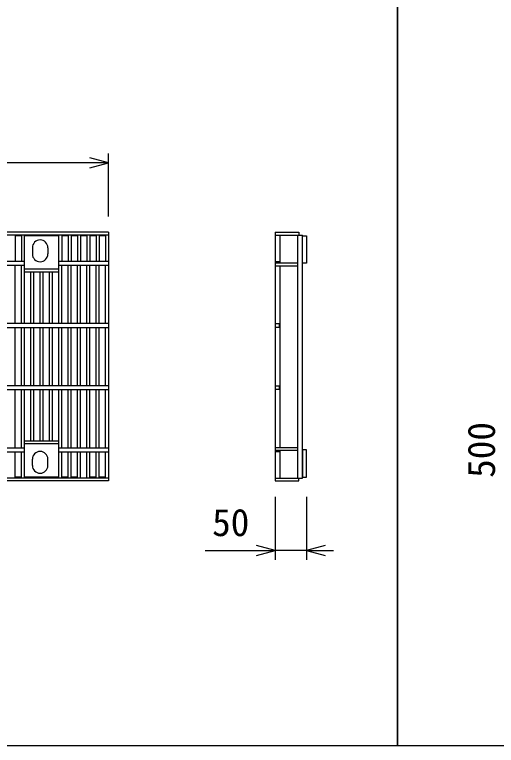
# Model space of a CAD drawing. Units: millimetres, scale not verified. Extents: x -25200 to 25200, y -8910 to 8910.
# Drawn here: x -13778 to -13003, y 1083 to 2258 of the extents above; entities that cross this region are included whole.
import ezdxf
from ezdxf.enums import TextEntityAlignment as Align

# ---------------------------------------------------------------- set-up
doc = ezdxf.new("R2010")
doc.units = ezdxf.units.MM
doc.header["$LTSCALE"] = 30
for name, color, linetype, lineweight in [('0-0_DIM', 7, 'Continuous', 25), ('0-2_HATCH', 6, 'Continuous', 25), ('0-7_TXT', 7, 'Continuous', 25)]:
    doc.layers.add(name, color=color, linetype=linetype, lineweight=lineweight)
doc.styles.add('ＭＳ ゴシック', font='')
doc.styles.get('ＭＳ ゴシック').set_extended_font_data('MS Gothic')

msp = doc.modelspace()

# ---------------------------------------------------------------- linework, layer by layer
at = {"layer": '0-0_DIM'}
for p, q in [((-13627.21, 1933.09), (-13627.21, 2034.68)), ((-13627.21, 2019.68), (-14622.21, 2019.68)), ((-13358.87, 1482.64), (-13358.87, 1381.06)), ((-13308.87, 1482.64), (-13308.87, 1381.06)), ((-13471.48, 1396.06), (-13358.87, 1396.06)), ((-13308.87, 1396.06), (-13358.87, 1396.06)), ((-13308.87, 1396.06), (-13265.4, 1396.06))]:
    msp.add_line(p, q, dxfattribs=at)
for points in [[(-13657.21, 2011.64), (-13627.21, 2019.68), (-13657.21, 2027.71)], [(-13388.87, 1388.02), (-13358.87, 1396.06), (-13388.87, 1404.09)], [(-13278.87, 1404.09), (-13308.87, 1396.06), (-13278.87, 1388.02)]]:
    msp.add_lwpolyline(points, dxfattribs=at)
at = {"layer": '0-2_HATCH'}
for p, q in [((-13627.21, 1907.87), (-14622.21, 1907.87)), ((-13627.21, 1907.87), (-13627.21, 1507.87)), ((-13358.87, 1907.87), (-13358.87, 1507.87)), ((-13627.21, 1903.37), (-14622.21, 1903.37)), ((-13777.21, 1903.37), (-13777.21, 1860.87)), ((-13767.21, 1901.87), (-13777.21, 1901.87)), ((-13767.21, 1903.37), (-13767.21, 1860.87)), ((-13762.21, 1760.87), (-13762.21, 1903.37)), ((-13707.21, 1901.87), (-13762.21, 1901.87)), ((-13707.21, 1760.87), (-13707.21, 1903.37)), ((-13702.21, 1903.37), (-13702.21, 1860.87)), ((-13692.21, 1901.87), (-13702.21, 1901.87)), ((-13692.21, 1903.37), (-13692.21, 1860.87)), ((-13687.21, 1903.37), (-13687.21, 1860.87)), ((-13677.21, 1901.87), (-13687.21, 1901.87)), ((-13677.21, 1903.37), (-13677.21, 1860.87)), ((-13672.21, 1903.37), (-13672.21, 1860.87)), ((-13662.21, 1901.87), (-13672.21, 1901.87)), ((-13662.21, 1903.37), (-13662.21, 1860.87)), ((-13657.21, 1903.37), (-13657.21, 1860.87)), ((-13647.21, 1901.87), (-13657.21, 1901.87)), ((-13647.21, 1903.37), (-13647.21, 1860.87)), ((-13642.21, 1903.37), (-13642.21, 1860.87)), ((-13632.21, 1901.87), (-13642.21, 1901.87)), ((-13632.21, 1903.37), (-13632.21, 1860.87)), ((-13358.87, 1903.37), (-13314.87, 1903.37)), ((-13350.87, 1858.37), (-13350.87, 1903.37)), ((-13322.87, 1512.37), (-13322.87, 1903.37)), ((-13314.87, 1512.37), (-13314.87, 1903.37)), ((-13749.71, 1882.87), (-13749.71, 1872.87)), ((-13724.71, 1882.87), (-13724.71, 1872.87)), ((-13762.21, 1860.87), (-14487.21, 1860.87)), ((-13627.21, 1860.87), (-13707.21, 1860.87)), ((-13358.87, 1858.37), (-13322.87, 1858.37)), ((-14487.21, 1854.87), (-13762.21, 1854.87)), ((-13777.21, 1760.87), (-13777.21, 1854.87)), ((-13767.21, 1760.87), (-13767.21, 1854.87)), ((-13707.21, 1848.37), (-13762.21, 1848.37)), ((-13707.21, 1854.87), (-13627.21, 1854.87)), ((-13702.21, 1760.87), (-13702.21, 1854.87)), ((-13692.21, 1760.87), (-13692.21, 1854.87)), ((-13687.21, 1760.87), (-13687.21, 1854.87)), ((-13677.21, 1760.87), (-13677.21, 1854.87)), ((-13672.21, 1760.87), (-13672.21, 1854.87)), ((-13662.21, 1760.87), (-13662.21, 1854.87)), ((-13657.21, 1760.87), (-13657.21, 1854.87)), ((-13647.21, 1760.87), (-13647.21, 1854.87)), ((-13642.21, 1760.87), (-13642.21, 1854.87)), ((-13632.21, 1760.87), (-13632.21, 1854.87)), ((-13358.87, 1853.87), (-13322.87, 1853.87)), ((-13350.87, 1561.87), (-13350.87, 1853.87)), ((-13707.21, 1843.87), (-13762.21, 1843.87)), ((-13752.21, 1760.87), (-13752.21, 1843.87)), ((-13747.21, 1760.87), (-13747.21, 1843.87)), ((-13737.21, 1760.87), (-13737.21, 1843.87)), ((-13732.21, 1760.87), (-13732.21, 1843.87)), ((-13722.21, 1760.87), (-13722.21, 1843.87)), ((-13717.21, 1760.87), (-13717.21, 1843.87)), ((-13627.21, 1760.87), (-14622.21, 1760.87)), ((-14622.21, 1754.87), (-13627.21, 1754.87)), ((-13777.21, 1660.87), (-13777.21, 1754.87)), ((-13767.21, 1660.87), (-13767.21, 1754.87)), ((-13762.21, 1660.87), (-13762.21, 1754.87)), ((-13752.21, 1660.87), (-13752.21, 1754.87)), ((-13747.21, 1660.87), (-13747.21, 1754.87)), ((-13737.21, 1660.87), (-13737.21, 1754.87)), ((-13732.21, 1660.87), (-13732.21, 1754.87)), ((-13722.21, 1660.87), (-13722.21, 1754.87)), ((-13717.21, 1660.87), (-13717.21, 1754.87)), ((-13707.21, 1660.87), (-13707.21, 1754.87)), ((-13702.21, 1660.87), (-13702.21, 1754.87)), ((-13692.21, 1660.87), (-13692.21, 1754.87)), ((-13687.21, 1660.87), (-13687.21, 1754.87)), ((-13677.21, 1660.87), (-13677.21, 1754.87)), ((-13672.21, 1660.87), (-13672.21, 1754.87)), ((-13662.21, 1660.87), (-13662.21, 1754.87)), ((-13657.21, 1660.87), (-13657.21, 1754.87)), ((-13647.21, 1660.87), (-13647.21, 1754.87)), ((-13642.21, 1660.87), (-13642.21, 1754.87)), ((-13632.21, 1660.87), (-13632.21, 1754.87)), ((-13627.21, 1660.87), (-14622.21, 1660.87)), ((-14622.21, 1654.87), (-13627.21, 1654.87)), ((-13777.21, 1560.87), (-13777.21, 1654.87)), ((-13767.21, 1560.87), (-13767.21, 1654.87)), ((-13762.21, 1512.37), (-13762.21, 1654.87)), ((-13752.21, 1571.87), (-13752.21, 1654.87)), ((-13747.21, 1571.87), (-13747.21, 1654.87)), ((-13737.21, 1571.87), (-13737.21, 1654.87)), ((-13732.21, 1571.87), (-13732.21, 1654.87)), ((-13722.21, 1571.87), (-13722.21, 1654.87)), ((-13717.21, 1571.87), (-13717.21, 1654.87)), ((-13707.21, 1512.37), (-13707.21, 1654.87)), ((-13702.21, 1560.87), (-13702.21, 1654.87)), ((-13692.21, 1560.87), (-13692.21, 1654.87)), ((-13687.21, 1560.87), (-13687.21, 1654.87)), ((-13677.21, 1560.87), (-13677.21, 1654.87)), ((-13672.21, 1560.87), (-13672.21, 1654.87)), ((-13662.21, 1560.87), (-13662.21, 1654.87)), ((-13657.21, 1560.87), (-13657.21, 1654.87)), ((-13647.21, 1560.87), (-13647.21, 1654.87)), ((-13642.21, 1560.87), (-13642.21, 1654.87)), ((-13632.21, 1560.87), (-13632.21, 1654.87)), ((-13707.21, 1571.87), (-13762.21, 1571.87)), ((-13707.21, 1567.37), (-13762.21, 1567.37)), ((-13762.21, 1560.87), (-14487.21, 1560.87)), ((-14487.21, 1554.87), (-13762.21, 1554.87)), ((-13777.21, 1512.37), (-13777.21, 1554.87)), ((-13767.21, 1512.37), (-13767.21, 1554.87)), ((-13627.21, 1560.87), (-13707.21, 1560.87)), ((-13707.21, 1554.87), (-13627.21, 1554.87)), ((-13702.21, 1512.37), (-13702.21, 1554.87)), ((-13692.21, 1512.37), (-13692.21, 1554.87)), ((-13687.21, 1512.37), (-13687.21, 1554.87)), ((-13677.21, 1512.37), (-13677.21, 1554.87)), ((-13672.21, 1512.37), (-13672.21, 1554.87)), ((-13662.21, 1512.37), (-13662.21, 1554.87)), ((-13657.21, 1512.37), (-13657.21, 1554.87)), ((-13647.21, 1512.37), (-13647.21, 1554.87)), ((-13642.21, 1512.37), (-13642.21, 1554.87)), ((-13632.21, 1512.37), (-13632.21, 1554.87)), ((-13358.87, 1561.87), (-13322.87, 1561.87)), ((-13358.87, 1557.37), (-13322.87, 1557.37)), ((-13350.87, 1512.37), (-13350.87, 1557.37)), ((-13749.71, 1532.87), (-13749.71, 1542.87)), ((-13724.71, 1532.87), (-13724.71, 1542.87)), ((-13627.21, 1512.37), (-14622.21, 1512.37)), ((-13627.21, 1507.87), (-14622.21, 1507.87)), ((-13767.21, 1513.87), (-13777.21, 1513.87)), ((-13707.21, 1513.87), (-13762.21, 1513.87)), ((-13692.21, 1513.87), (-13702.21, 1513.87)), ((-13677.21, 1513.87), (-13687.21, 1513.87)), ((-13647.21, 1513.87), (-13657.21, 1513.87)), ((-13632.21, 1513.87), (-13642.21, 1513.87)), ((-13358.87, 1512.37), (-13314.87, 1512.37))]:
    msp.add_line(p, q, dxfattribs=at)
for points in [[(-13358.87, 1907.87), (-13320.87, 1907.87), (-13320.87, 1903.37)], [(-13358.87, 1860.87), (-13352.87, 1860.87), (-13352.87, 1858.37)], [(-13358.87, 1760.87), (-13352.87, 1760.87), (-13352.87, 1754.87), (-13358.87, 1754.87)], [(-13358.87, 1660.87), (-13352.87, 1660.87), (-13352.87, 1654.87), (-13358.87, 1654.87)], [(-13352.87, 1557.37), (-13352.87, 1554.87), (-13358.87, 1554.87)], [(-13358.87, 1507.87), (-13320.87, 1507.87), (-13320.87, 1512.37)]]:
    msp.add_lwpolyline(points, dxfattribs=at)
for points in [[(-13314.87, 1901.87), (-13308.87, 1901.87), (-13308.87, 1857.87), (-13314.87, 1857.87)], [(-13314.87, 1901.87), (-13308.87, 1901.87), (-13308.87, 1857.87), (-13314.87, 1857.87)], [(-13314.87, 1513.87), (-13308.87, 1513.87), (-13308.87, 1557.87), (-13314.87, 1557.87)], [(-13314.87, 1513.87), (-13308.87, 1513.87), (-13308.87, 1557.87), (-13314.87, 1557.87)]]:
    msp.add_lwpolyline(points, close=True, dxfattribs=at)
for centre, start, end in [((-13737.21, 1882.87), 0, 180), ((-13737.21, 1872.87), 180, 0), ((-13737.21, 1542.87), 0, 180), ((-13737.21, 1532.87), 180, 0)]:
    msp.add_arc(centre, 12.5, start, end, dxfattribs=at)
at = {"layer": '0-7_TXT'}
for points in [[(-14962.38, 1082.74), (-13162.38, 1082.74), (-13162.38, 3432.74), (-14962.38, 3432.74)], [(-13162.38, 1082.74), (-11362.38, 1082.74), (-11362.38, 3432.74), (-13162.38, 3432.74)]]:
    msp.add_lwpolyline(points, close=True, dxfattribs=at)

# ---------------------------------------------------------------- texts
at = {"layer": '0-0_DIM', "style": 'ＭＳ ゴシック'}
msp.add_text('500', height=43.99, rotation=90, dxfattribs=at).set_placement((-12992.21, 1512.87), align=Align.BOTTOM_LEFT)
msp.add_text('50', height=43.99, dxfattribs=at).set_placement((-13460.51, 1406.06), align=Align.BOTTOM_LEFT)

doc.saveas('drawing.dxf')
